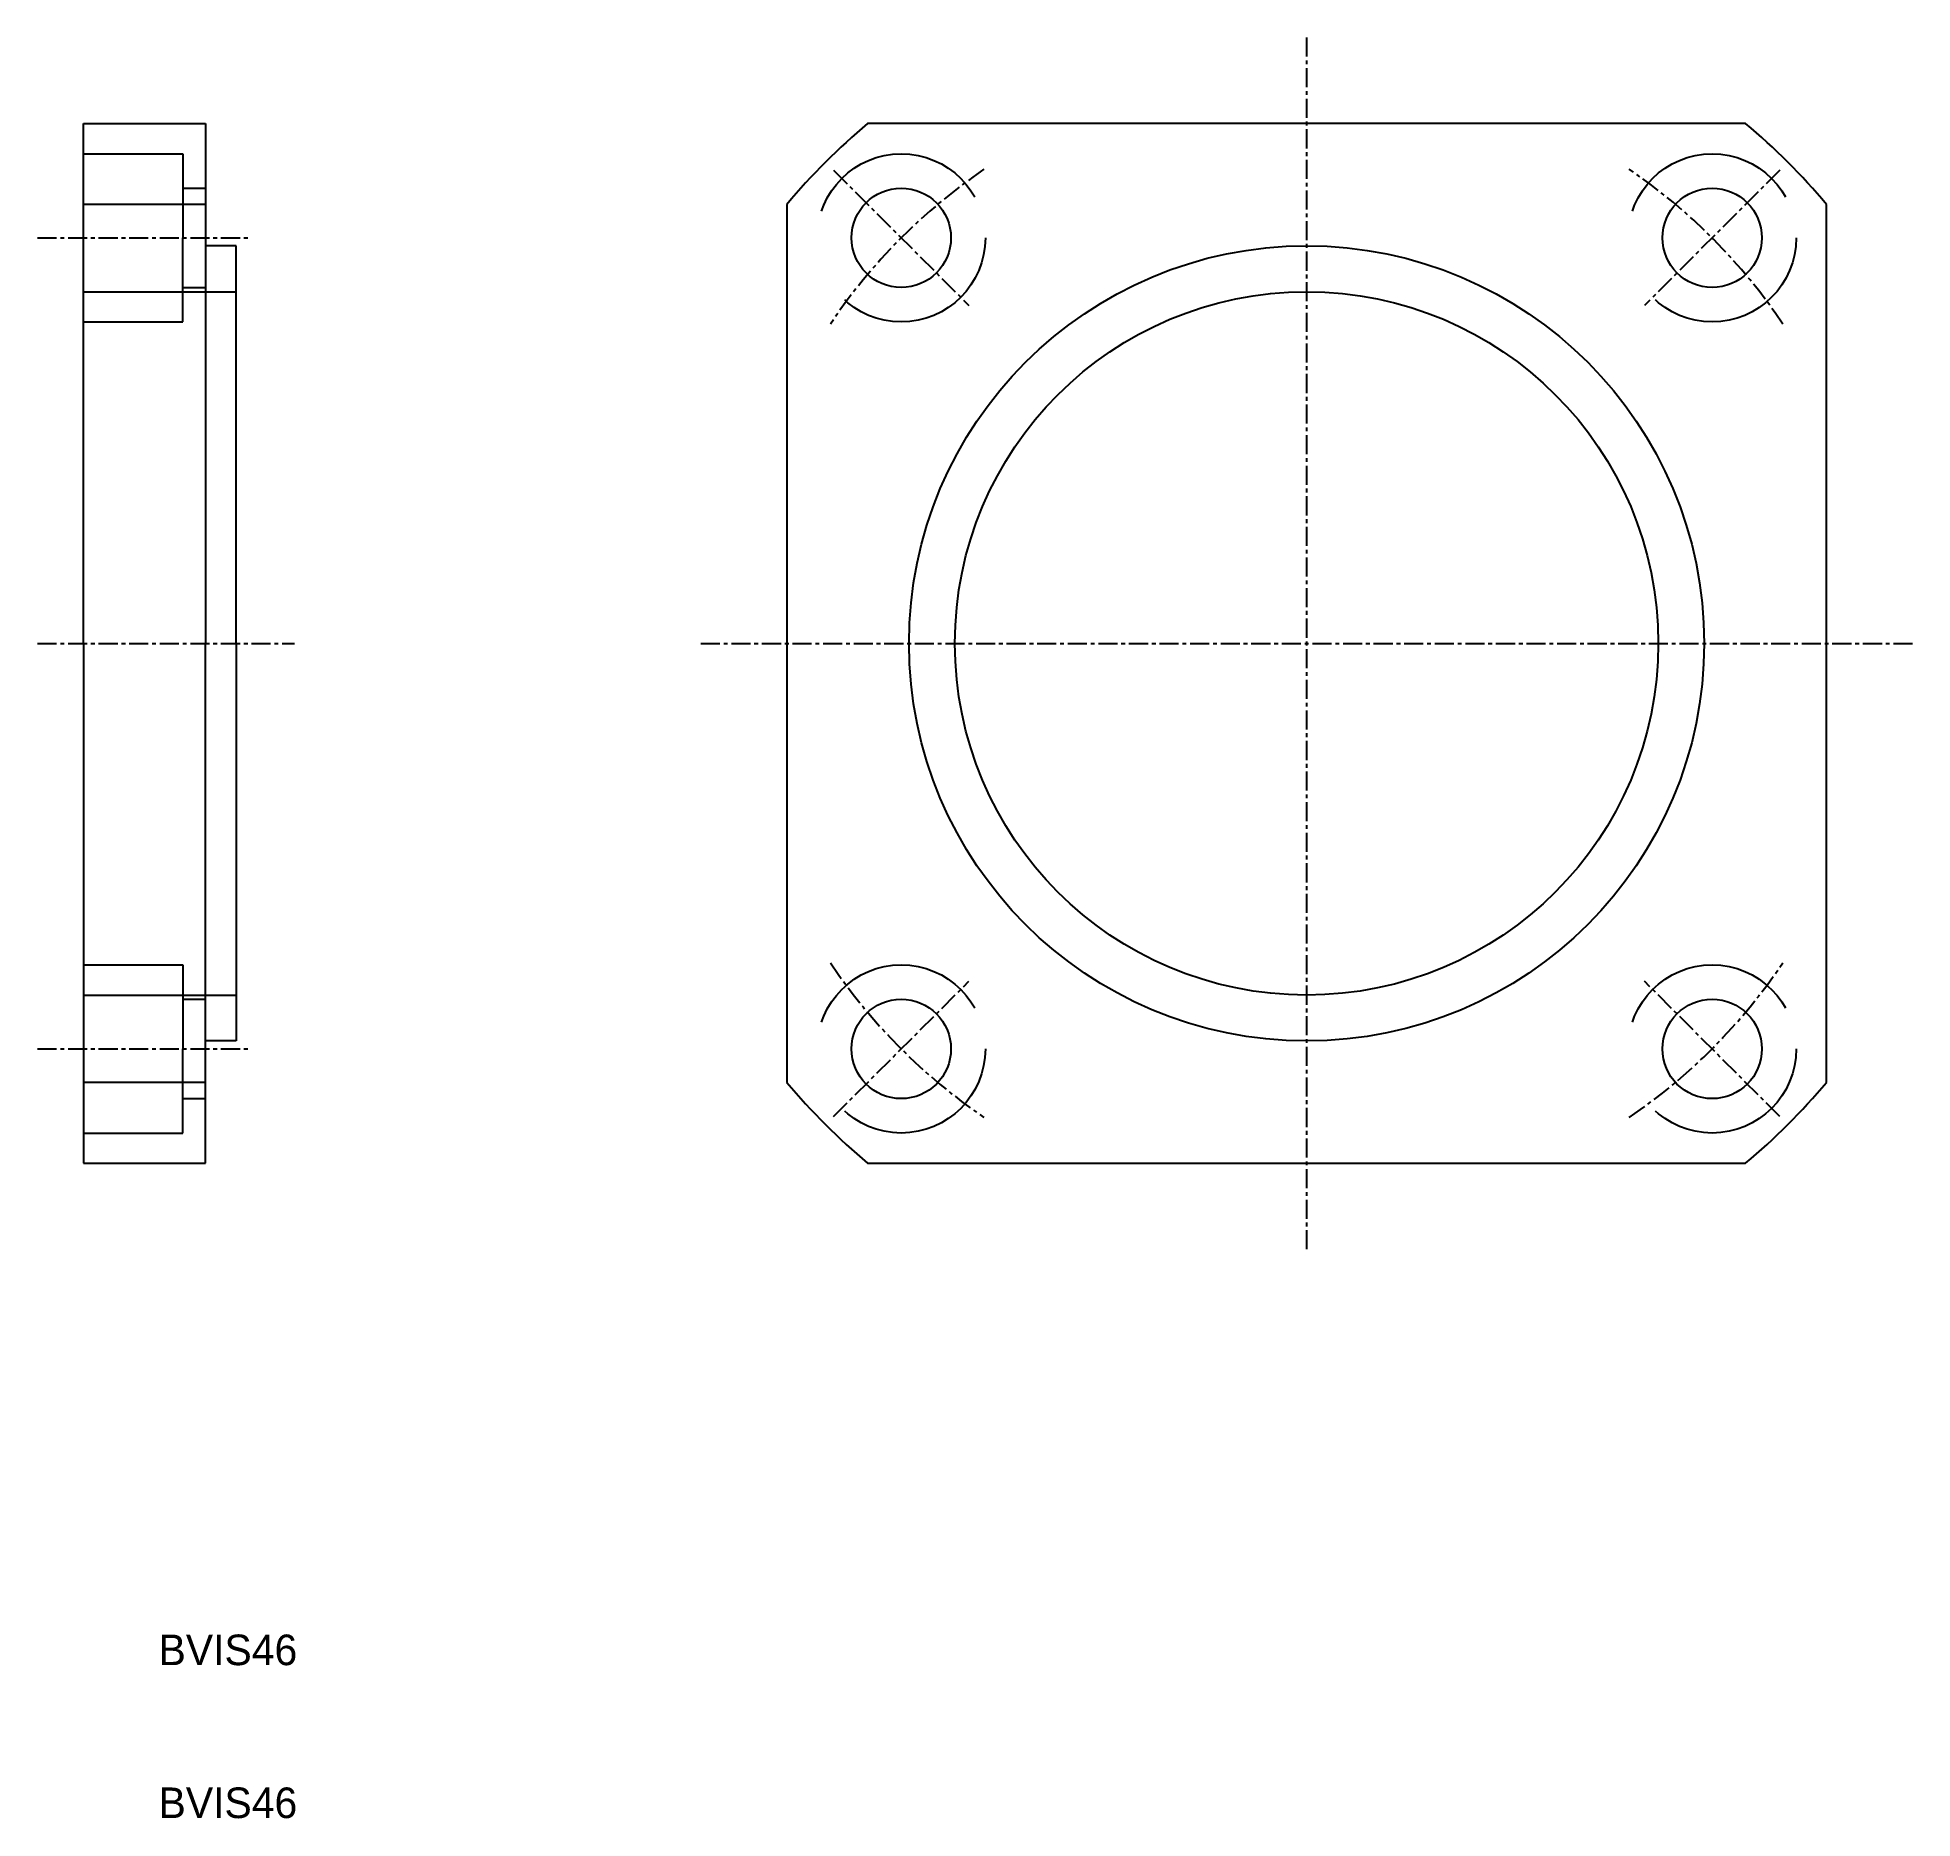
# Model space of a CAD drawing. Extents: x 172 to 294, y 81 to 198.
import ezdxf

# ---------------------------------------------------------------- set-up
doc = ezdxf.new("R2010")
doc.units = 0
doc.linetypes.add('CENTER', pattern=[2, 1.25, -0.25, 0.25, -0.25])
doc.linetypes.add('DASHED', pattern=[19.05, 12.7, -6.35])
doc.layers.get('0').update_dxf_attribs({"linetype": 'CONTINUOUS'})
doc.layers.add('CENTER', color=1, linetype='CENTER')

msp = doc.modelspace()

# ---------------------------------------------------------------- linework, layer by layer
for p, q in [((174.5, 157.91), (174.5, 191.91)), ((174.5, 191.91), (182.5, 191.91)), ((182.5, 191.91), (182.5, 157.91)), ((283.21, 191.91), (225.79, 191.91)), ((182.5, 186.62), (174.5, 186.62)), ((220.5, 186.62), (220.5, 129.2)), ((288.5, 129.2), (288.5, 186.62)), ((184.5, 183.91), (182.5, 183.91)), ((184.5, 157.91), (184.5, 183.91)), ((174.5, 157.91), (174.5, 123.91)), ((182.5, 123.91), (182.5, 157.91)), ((184.5, 157.91), (184.5, 131.91)), ((184.5, 131.91), (182.5, 131.91)), ((182.5, 129.2), (174.5, 129.2)), ((174.5, 123.91), (182.5, 123.91)), ((225.79, 123.91), (283.21, 123.91))]:
    msp.add_line(p, q)
at = {"color": 3, "linetype": 'DASHED'}
for p, q in [((174.5, 189.93), (181, 189.93)), ((181, 189.93), (181, 184.43)), ((181, 187.68), (182.5, 187.68)), ((181, 178.93), (181, 184.43)), ((174.5, 180.91), (184.5, 180.91)), ((181, 181.18), (182.5, 181.18)), ((174.5, 178.93), (181, 178.93)), ((174.5, 136.89), (181, 136.89)), ((181, 136.89), (181, 131.39)), ((174.5, 134.91), (184.5, 134.91)), ((181, 134.64), (182.5, 134.64)), ((181, 125.89), (181, 131.39)), ((181, 128.14), (182.5, 128.14)), ((174.5, 125.89), (181, 125.89))]:
    msp.add_line(p, q, dxfattribs=at)
for centre in [(227.99, 184.43), (281.02, 184.43), (227.99, 131.39), (281.02, 131.39)]:
    msp.add_circle(centre, 5.5, dxfattribs=at)
for centre, radius in [((227.99, 184.43), 3.25), ((227.99, 184.43), 3.25), ((281.02, 184.43), 3.25), ((281.02, 184.43), 3.25), ((254.5, 157.91), 26), ((254.5, 157.91), 23), ((227.99, 131.39), 3.25), ((227.99, 131.39), 3.25), ((281.02, 131.39), 3.25), ((281.02, 131.39), 3.25)]:
    msp.add_circle(centre, radius)
for start, end in [(130.1779, 139.8221), (40.1779, 49.8221), (220.1779, 229.8221), (310.1779, 319.8221)]:
    msp.add_arc((254.5, 157.91), 44.5, start, end)
at = {"layer": 'CENTER', "color": 1, "linetype": 'CENTER'}
for p, q in [((254.5, 197.53), (254.5, 118.29)), ((223.57, 188.85), (232.41, 180.01)), ((223.57, 188.85), (232.41, 180.01)), ((285.44, 188.85), (276.6, 180.01)), ((285.44, 188.85), (276.6, 180.01)), ((171.5, 184.43), (185.5, 184.43)), ((171.5, 157.91), (188.31, 157.91)), ((214.88, 157.91), (294.12, 157.91)), ((223.57, 126.97), (232.41, 135.81)), ((223.57, 126.97), (232.41, 135.81)), ((285.44, 126.97), (276.6, 135.81)), ((285.44, 126.97), (276.6, 135.81)), ((171.5, 131.39), (185.5, 131.39))]:
    msp.add_line(p, q, dxfattribs=at)
for start, end in [(124.2378, 146.155), (33.845, 55.7622), (213.845, 235.7622), (304.2378, 326.155)]:
    msp.add_arc((254.5, 157.91), 37.5, start, end, dxfattribs=at)

# ---------------------------------------------------------------- texts
for p in [(179.42, 91.09), (179.42, 81.09)]:
    msp.add_text('BVIS46', height=2).set_placement(p)

doc.saveas('drawing.dxf')
